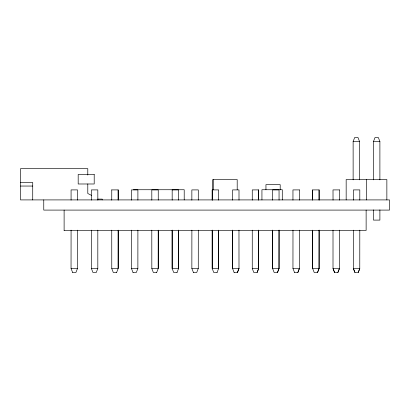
<?xml version="1.0" encoding="UTF-8"?>
<svg xmlns="http://www.w3.org/2000/svg" width="410" height="410" viewBox="0 0 410 410"><rect width="100%" height="100%" fill="white"/><g stroke="black" fill="none" stroke-linecap="round" stroke-linejoin="round"><path stroke-width="0.61" d="M97.816 230.153L97.816 268.488L96.258 272.491L92.952 272.491L91.394 268.488L91.425 230.153M116.604 272.491L118.193 268.488L118.193 230.153L118.162 268.488L111.771 268.488L111.745 230.153M156.661 272.491L158.25 268.488L158.25 230.153L158.219 268.488L151.828 268.488L151.797 230.153M177.007 272.491L178.596 268.488L178.596 230.153M198.302 230.153L198.276 268.488L196.718 272.491L193.412 272.491M217.064 272.491L218.648 268.488L218.648 230.153L218.622 268.488L212.231 268.488L212.231 230.153M234.11 272.491L237.441 272.491L238.968 268.488M237.441 272.491L238.999 268.488L238.968 230.153M257.121 272.491L258.679 268.488L258.705 230.153L258.679 268.488L257.147 272.491L253.816 272.491L252.258 268.488L252.258 230.153M277.467 272.491L279.026 268.488L279.051 230.153L279.026 268.488L277.498 272.491L274.162 272.491L272.604 268.488L272.604 230.153M294.513 272.491L297.844 272.491L299.372 268.488M297.844 272.491L299.402 268.488L299.372 230.153M353.128 179.846L353.128 141.511L354.686 137.509L357.986 137.509L359.544 141.511L359.544 179.846M317.524 272.491L319.082 268.488L319.108 230.153L319.082 268.488L317.55 272.491L314.219 272.491L312.661 268.488L312.661 230.153L312.692 268.488L319.108 268.488M373.474 179.846L373.474 141.511L375.032 137.509L378.338 137.509L379.896 141.511L379.896 179.846M337.871 272.491L339.429 268.488M339.429 230.153L339.454 268.488L337.901 272.491L334.565 272.491L333.007 268.488L333.007 230.153M353.384 230.153L353.358 268.488L354.916 272.491L358.248 272.491L359.775 268.488L359.806 230.153M358.248 272.491L359.806 268.488L353.384 268.488L354.942 272.491M353.128 141.511L359.544 141.511M373.474 141.511L379.896 141.511M20.5 182.532L32.728 182.532L32.728 199.911M20.5 186.048L32.728 186.048M133.337 189.738L184.208 189.738L184.208 199.911M111.745 189.902L118.193 189.902L118.193 200.121L118.162 189.902M172.149 189.902L178.596 189.902L178.596 200.121M258.679 189.902L258.679 200.121L258.705 189.902L252.258 189.902L252.258 200.121M299.402 189.902L292.955 189.902L292.955 200.121M312.692 189.902L312.692 200.121L312.661 189.902L319.108 189.902L319.108 200.121L319.082 189.902M339.454 189.902L333.007 189.902L333.038 200.121M97.852 199.111L102.213 199.111L102.213 199.911M64.083 230.435L366.13 230.435L366.13 210.089M71.079 268.488L77.495 268.488L75.911 272.491L72.606 272.491M91.425 268.488L97.846 268.488M131.451 230.153L131.451 268.488L137.898 268.488L136.315 272.491L133.009 272.491M178.596 268.488L172.174 268.488L172.174 230.153M191.885 230.153L191.854 268.488L198.302 268.488M238.999 268.488L232.578 268.488L232.578 230.153M252.288 268.488L258.705 268.488M279.051 268.488L272.635 268.488L272.635 230.153M292.981 230.153L292.955 268.488L299.402 268.488M339.454 268.488L333.038 268.488L334.596 272.491M116.635 272.491L113.303 272.491L111.745 268.488M156.692 272.491L153.355 272.491L151.797 268.488M177.038 272.491L173.707 272.491L172.149 268.488L172.149 230.153M217.095 272.491L213.759 272.491L212.201 268.488L212.201 230.153M91.532 195.375L87.791 193.505L87.791 183.962M292.955 268.488L294.539 272.491M234.136 272.491L232.552 268.488L232.552 230.153M191.854 268.488L193.443 272.491M131.451 268.488L133.04 272.491M72.637 272.491L71.048 268.488L71.079 230.153M386.861 199.911L386.861 179.565L346.163 179.565L346.163 199.911M379.896 209.879L379.896 220.098L373.474 220.098L373.474 209.879M366.509 179.565L366.509 199.911M359.806 200.121L359.806 189.902L353.384 189.902L353.384 200.121M339.429 189.902L339.429 200.121M299.372 189.902L299.402 200.121M282.285 199.911L282.285 189.738L261.939 189.738L261.939 199.911M280.194 189.738L280.194 184.654L265.952 184.654L265.952 189.738M279.051 200.121L279.051 189.902L272.635 189.902L272.635 200.121M238.999 200.121L238.999 189.902L232.578 189.902L232.578 200.121M237.195 189.738L237.195 179.565L212.78 179.565L212.78 189.738M218.648 200.121L218.648 189.902L212.231 189.902L212.231 200.121M213.195 179.565L213.195 189.738M212.201 189.902L212.201 200.121M198.276 200.121L198.302 189.902L191.854 189.902L191.854 200.121M178.565 230.153L178.565 268.488M172.174 189.902L172.174 200.121M158.25 200.121L158.25 189.902L151.797 189.902L151.828 200.121M137.898 200.121L137.898 189.902L131.451 189.902L131.451 200.121M137.898 230.153L137.873 268.488M111.771 189.902L111.745 200.121M97.846 200.121L97.816 189.902L91.394 189.902L91.425 200.121M87.791 175.055L87.791 168.669L20.5 168.669L20.5 199.911L389.5 199.911L389.5 210.089L43.762 210.089L43.762 199.911M77.495 200.121L77.495 189.902L71.079 189.902L71.079 200.121M77.469 230.153L77.469 268.488M64.114 210.089L64.114 230.435M94.203 174.47L78.182 174.47L78.182 183.987L94.203 183.987L94.203 174.47"/></g></svg>
